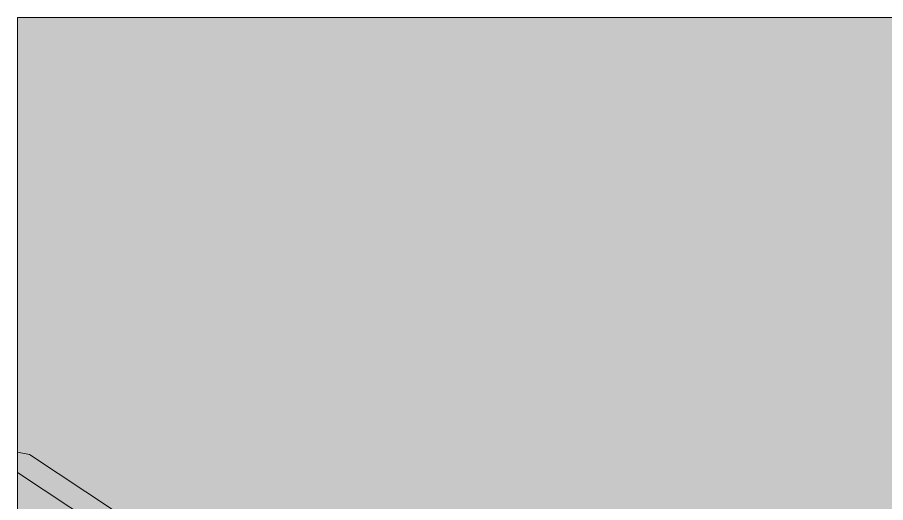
# Model space of a CAD drawing. Header units: metres. Extents: x -8 to 1190, y -11 to 1223.
# Drawn here: x 0 to 140, y 1140.4 to 1218.6 of the extents above; entities that cross this region are included whole.
import ezdxf

# ---------------------------------------------------------------- set-up
doc = ezdxf.new("R2010")
doc.units = ezdxf.units.M
doc.header["$MEASUREMENT"] = 0
for name, color, linetype, lineweight, true_color in [('TPX_FRAME_PROJECT', 7, 'CONTINUOUS', 0, 0x000000), ('TPX_ROADS_AXES', 7, 'CONTINUOUS', 0, 0x323232), ('TPX_ROADS_CONTOURS', 7, 'CONTINUOUS', 0, 0x646464), ('TPX_WATERWAYS', 7, 'CONTINUOUS', 0, 0x7aafdf), ('TPX_WATERWAYS_HATCH', 7, 'CONTINUOUS', 0, 0x7aafdf)]:
    doc.layers.add(name, color=color, linetype=linetype, lineweight=lineweight, true_color=true_color)

msp = doc.modelspace()

# ---------------------------------------------------------------- hatches: boundary and pattern name
at = {"layer": 'TPX_WATERWAYS_HATCH'}
msp.add_hatch(color=256, dxfattribs=at).paths.add_polyline_path([(0, 1218.59), (0, 946.95), (60.59, 933.97), (63.72, 953.35), (59.41, 954.37), (58.66, 954.55), (57.92, 954.73), (33.03, 960.34), (32.35, 960.51), (31.66, 960.68), (28.61, 961.39), (30.95, 980.52), (31.23, 982.73), (31.52, 985.11), (32.69, 993.15), (68.12, 979.37), (76.05, 976.38), (77.92, 979.36), (81.26, 985.85), (84.06, 992.66), (84.54, 995.29), (76.96, 1000.05), (68.15, 1005.55), (64.83, 1005.08), (60.63, 1007.74), (55.09, 1009.55), (60.33, 1030.11), (58.67, 1030.53), (57.47, 1025.6), (56.98, 1023.58), (48.69, 1025.81), (49.2, 1027.86), (54.73, 1050.66), (55.25, 1052.8), (63.55, 1050.68), (63.02, 1048.51), (62.23, 1045.21), (63.81, 1044.79), (65.7, 1053.33), (64.63, 1055.95), (60.31, 1059.01), (59.82, 1062.76), (61.27, 1065.1), (66.36, 1073.33), (69.94, 1079.11), (73.99, 1085.67), (81.28, 1097.36), (87.45, 1107.29), (91.75, 1110.02), (123.84, 1130.33), (127.13, 1129.25), (131.09, 1124.45), (133.62, 1121.1), (146.98, 1131.4), (144.46, 1134.75), (141.54, 1138.54), (145.34, 1141.24), (149.7, 1143.84), (154.16, 1145.85), (158.41, 1147.29), (162.2, 1148.41), (226.55, 1164.41), (229.2, 1170.51), (261.09, 1177.74), (267.65, 1152.32), (270.14, 1151.39), (272.95, 1149.57), (277.47, 1144.68), (282.52, 1138.46), (289.16, 1132.6), (299.46, 1126.34), (307.05, 1123.19), (315.15, 1121.43), (326.68, 1119.79), (336.55, 1120.38), (366.58, 1125.46), (371.07, 1126.67), (373.86, 1128.02), (375.81, 1129.84), (375.78, 1138.41), (375.71, 1155.78), (376.46, 1159.99), (377.59, 1162.91), (379.71, 1165.1), (384.07, 1168.9), (389.84, 1175.05), (394.1, 1179.23), (396.85, 1182.79), (399.97, 1187.73), (402.52, 1193.65), (403.67, 1197.11), (403.3, 1200.46), (402.53, 1203.12), (401.16, 1205.6), (400.39, 1208.81), (401.47, 1216.75), (401.94, 1218.59), (0, 1218.59)])
msp.add_hatch(color=256, dxfattribs=at).paths.add_polyline_path([(0, 1218.59), (0, 946.95), (60.59, 933.97), (63.72, 953.35), (59.41, 954.37), (58.66, 954.55), (57.92, 954.73), (33.03, 960.34), (32.35, 960.51), (31.66, 960.68), (28.61, 961.39), (30.95, 980.52), (31.23, 982.73), (31.52, 985.11), (32.69, 993.15), (68.12, 979.37), (76.05, 976.38), (77.92, 979.36), (81.26, 985.85), (84.06, 992.66), (84.54, 995.29), (76.96, 1000.05), (68.15, 1005.55), (64.83, 1005.08), (60.63, 1007.74), (55.09, 1009.55), (60.33, 1030.11), (58.67, 1030.53), (57.47, 1025.6), (56.98, 1023.58), (48.69, 1025.81), (49.2, 1027.86), (54.73, 1050.66), (55.25, 1052.8), (63.55, 1050.68), (63.02, 1048.51), (62.23, 1045.21), (63.81, 1044.79), (65.7, 1053.33), (64.63, 1055.95), (60.31, 1059.01), (59.82, 1062.76), (61.27, 1065.1), (66.36, 1073.33), (69.94, 1079.11), (73.99, 1085.67), (81.28, 1097.36), (87.45, 1107.29), (91.75, 1110.02), (123.84, 1130.33), (127.13, 1129.25), (131.09, 1124.45), (133.62, 1121.1), (146.98, 1131.4), (144.46, 1134.75), (141.54, 1138.54), (145.34, 1141.24), (149.7, 1143.84), (154.16, 1145.85), (158.41, 1147.29), (162.2, 1148.41), (226.55, 1164.41), (229.2, 1170.51), (261.09, 1177.74), (267.65, 1152.32), (270.14, 1151.39), (272.95, 1149.57), (277.47, 1144.68), (282.52, 1138.46), (289.16, 1132.6), (299.46, 1126.34), (307.05, 1123.19), (315.15, 1121.43), (326.68, 1119.79), (336.55, 1120.38), (366.58, 1125.46), (371.07, 1126.67), (373.86, 1128.02), (375.81, 1129.84), (375.78, 1138.41), (375.71, 1155.78), (376.46, 1159.99), (377.59, 1162.91), (379.71, 1165.1), (384.07, 1168.9), (389.84, 1175.05), (394.1, 1179.23), (396.85, 1182.79), (399.97, 1187.73), (402.52, 1193.65), (403.67, 1197.11), (403.3, 1200.46), (402.53, 1203.12), (401.16, 1205.6), (400.39, 1208.81), (401.47, 1216.75), (401.94, 1218.59), (0, 1218.59)])

# ---------------------------------------------------------------- linework, layer by layer
at = {"layer": 'TPX_FRAME_PROJECT', "elevation": 0}
msp.add_lwpolyline([(0, 0), (1184.57, 0), (1184.57, 1218.59), (0, 1218.59)], close=True, dxfattribs=at)
at = {"layer": 'TPX_ROADS_AXES', "elevation": 0.03}
msp.add_lwpolyline([(523.94, 800.69), (500.03, 816.25), (471.08, 835.99), (449.97, 849.51), (430.07, 862.38), (410.49, 875.35), (335.84, 923), (238.06, 987.61), (0, 1145.22)], dxfattribs=at)
at = {"layer": 'TPX_ROADS_CONTOURS', "elevation": 0.03}
msp.add_lwpolyline([(83.86, 1093.9), (1.93, 1148.14), (0, 1148.52), (0, 1138.05)], dxfattribs=at)
at = {"layer": 'TPX_WATERWAYS', "elevation": 0.01}
msp.add_lwpolyline([(401.94, 1218.59), (0, 1218.59), (0, 946.95)], dxfattribs=at)
msp.add_lwpolyline([(401.94, 1218.59), (0, 1218.59), (0, 946.95)], dxfattribs=at)

doc.saveas('drawing.dxf')
